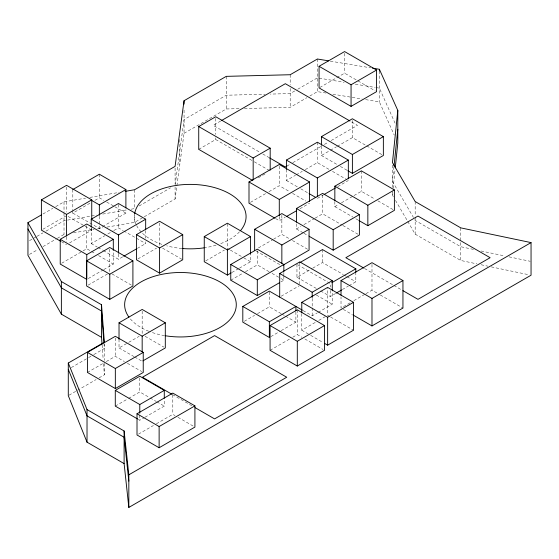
<?xml version="1.0" encoding="UTF-8"?>
<svg xmlns="http://www.w3.org/2000/svg" width="559" height="559" viewBox="0 0 559 559"><rect width="100%" height="100%" fill="white"/><g stroke="black" fill="none" stroke-linecap="round" stroke-linejoin="round"><path stroke-width="0.42" stroke-dasharray="2.79 2.1" d="M393.941 166.91L392.453 181.444L413.429 217.416M393.326 196.691L392.453 195.196L392.802 191.772M393.152 188.355L395.08 169.552M175.198 184.379L184.058 119.584L226.255 95.226L265.134 94.226M107.048 227.08L134.593 222.356L175.086 198.976L184.058 133.335L184.058 108.439M42.98 213.999L52.749 208.36M55.753 206.627L64.019 201.855L85.534 198.159M184.058 133.335L226.255 108.977L240.077 108.621M220.707 121.01L213.196 125.342L259.781 152.244M42.868 229.267L65.829 216.012M72.81 210.505L72.81 213.119L90.502 202.903M94.932 200.353L99.355 197.795L103.778 200.353M29.452 240.67L36.216 236.764M36.964 236.331L42.98 232.858M45.985 231.126L64.019 220.714L90.698 216.137M294.733 90.97L290.191 93.591L270.318 94.094M297.758 89.223L317.414 77.869L344.099 82.292M198.731 149.351L215.739 139.533L253.548 161.362M29.452 254.422L37.719 249.649M42.98 246.61L56.501 238.805M57.256 238.372L64.019 234.466L65.738 234.172M319.825 87.477L344.589 73.18L357.236 80.475M244.402 108.509L290.191 107.342L306.828 97.734M309.854 95.987L317.414 91.62L326.023 93.053M69.533 242.948L91.746 230.119L91.746 228.393M72.81 213.119L99.355 228.442L125.894 213.119L125.894 209.632M139.093 206.005L170.586 187.824M91.229 227.918L91.229 243.577L104.84 235.716M107.866 233.969L113.163 230.916M113.917 230.476L118.452 227.862L122.987 230.476M61.7 263.219L82.341 251.305M83.074 250.879L86.764 248.748L95.61 253.856M258.349 177.797L265.008 173.954M103.331 250.558L118.452 259.292L122.987 256.672M137.36 248.378L145.675 243.577L145.675 241.837M88.238 278.543L102.982 270.032M103.722 269.606L113.302 264.072L113.302 251.27M286.837 166.128L289.841 164.388M292.846 162.655L321.404 146.172M324.409 144.432L328.161 142.266M331.173 140.526L357.467 125.342L350.71 121.443M88.126 285.132L107.531 273.924M137.94 258.908L156.597 248.14M321.432 146.06L321.432 155.486L329.74 150.692M330.495 150.252L336.532 146.765M337.287 146.332L352.394 137.612L365.991 145.459M286.404 169.447L286.404 180.515L295.466 175.281M296.221 174.848L302.265 171.361M305.284 169.615L317.365 162.641L329.454 169.615M250.481 202.344L265.993 193.386M268.949 191.681L279.283 185.714L289.625 191.681M205.74 260.864L224.404 250.09M317.365 198.396L323.409 194.902M337.762 186.622L348.334 180.515M275.594 218.548L279.283 220.679L285.195 217.269M299.966 208.745L309.574 203.197M258.419 247.93L272.785 239.636M273.54 239.196L281.855 234.396L289.415 238.763M334.841 201.519L334.841 206.627L338.53 204.503M341.479 202.798L353.274 195.985M354.008 195.559L361.387 191.304L374.886 199.102M296.438 223.838L296.438 228.945L300.924 226.353M303.921 224.62L314.403 218.569M315.15 218.136L322.634 213.817L342.136 225.074M231.866 272.499L238.581 268.62M239.329 268.187L250.523 261.724L250.523 253.919M71.293 367.577L87.826 358.033M88.574 357.599L93.08 355M93.835 354.567L104.358 348.488L104.03 344.232M230.762 280.213L242.557 273.4M245.506 271.695L257.301 264.889L269.103 271.695M119.025 339.271L119.025 347.943L127.983 342.772M128.731 342.339L139.177 336.308M87.435 372.441L103.268 363.294M106.287 361.554L115.336 356.335L124.384 361.554M69.036 395.206L96.092 379.589M99.097 377.849L104.358 374.816L104.358 361.226M280.897 281.911L283.846 280.213L283.846 275.846M296.955 264.302L296.955 277.264L311.971 268.599M312.719 268.166L322.48 262.534L343.226 274.511M281.191 296.214L299.037 285.915M244.283 321.306L254.604 315.346M257.552 313.641L269.354 306.835L281.149 313.641M115.287 406.1L127.906 398.812M128.647 398.385L139.785 391.95L149.435 397.526M320.67 290.959L330.306 296.522L335.561 293.482M342.311 289.583L348.32 286.117M349.068 285.684L355.824 281.785L355.824 273.141M270.829 336.63L280.408 331.096M281.149 330.669L295.893 322.152L295.893 311.677M303.118 310.594L312.188 315.828L317.393 312.823M318.134 312.397L332.263 304.236L332.263 291.141M138.297 419.383L139.785 420.242L144.236 417.671M144.984 417.245L164.283 406.1L164.283 399.112M301.776 313.662L301.776 330.229L315.814 322.124M318.77 320.419L326.156 316.149M350.081 302.824L341.018 308.058L341.018 296.885M353.861 300.644L365.188 294.104M365.942 293.671L371.987 290.177L379.533 294.537M270.074 350.318L289.737 338.964M292.755 337.224L297.297 334.603L301.832 337.224M138.506 434.112L153.418 425.504M156.394 423.785L172.801 414.317L175.009 415.589M89.838 197.425L119.102 192.401M91.557 215.984L96.721 215.103M102.751 214.069L126.844 209.932M131.148 209.192L134.593 208.605L134.593 189.739M73.488 232.837L94.143 229.295M97.587 228.701L102.751 227.82M330.327 61.155L370.785 67.856M355.293 84.15L375.089 87.435M375.948 87.574L379.393 88.147L395.325 123.763M332.912 94.192L362.176 99.041M365.621 99.614L379.393 101.899L394.263 135.138M473.473 249.398L460.777 246.736L415.176 220.414L413.87 218.164M481.096 250.991L504.805 255.959M509.039 256.847L530.205 261.284M407.749 221.42L415.176 234.165L460.777 260.487L476.862 263.862M481.096 264.742L487.867 266.168M491.256 266.874L529.359 274.86M357.984 80.908L375.089 90.789M366.746 145.892L381.846 154.612M321.432 155.486L337.287 164.646M340.312 166.386L347.111 170.313M332.472 171.361L346.825 179.642M377.884 200.835L394.388 210.359M262.786 153.977L268.802 157.449M334.841 206.627L352.848 217.025M355.845 218.758L358.095 220.057M254.303 161.796L269.431 170.53M286.404 180.515L297.73 187.055M300.756 188.802L308.302 193.162M292.581 193.386L305.878 201.065M342.884 225.508L359.388 235.032M296.438 228.945L303.188 232.837M303.935 233.271L308.435 235.87M364.629 268.537L393.18 285.027M393.934 285.46L401.446 289.8M292.441 240.503L309.078 250.111M380.295 294.977L402.948 308.058M343.967 274.937L346.189 276.223M346.929 276.649L355.824 281.785M297.695 264.728L330.306 283.553L330.306 287.012M256.148 250.984L280.345 264.952M296.955 277.264L316.226 288.388M343.282 309.365L352.345 314.598M316.394 295.082L332.263 304.236M272.051 273.4L280.157 278.082M280.897 278.508L283.846 280.213M229.623 249.656L227.387 248.364L227.387 224.082M230.371 250.09L243.06 257.413M243.808 257.846L250.523 261.724M329.852 316.576L327.637 315.297L327.637 287.403M330.593 317.002L353.498 330.229M106.727 202.058L114.099 206.313M114.833 206.739L125.894 213.119M281.883 314.067L284.831 315.772M285.572 316.198L295.893 322.152M162.571 248.14L181.975 259.341M301.776 330.229L309.903 334.918M310.643 335.351L323.2 342.597M123.749 230.916L145.675 243.577M304.858 338.964L323.004 349.445M68.051 216.438L84.339 225.843M85.08 226.269L91.746 230.119M91.229 243.577L97.28 247.071M98.035 247.504L102.577 250.125M98.559 255.561L113.302 264.072M61.385 241.663L66.57 244.66M112.01 273.924L131.421 285.132M145.151 336.308L163.815 347.083M119.025 347.943L133.957 356.565M134.705 356.991L142.168 361.303M127.403 363.294L141.727 371.567M172.507 394.605L192.044 405.883M150.175 397.952L156.115 401.383M156.862 401.809L164.283 406.1M177.958 417.293L193.442 426.231M395.513 200.443L407.315 220.672M102.101 345.008L103.198 359.486M103.52 363.741L104.358 374.816M460.777 227.876L460.777 260.487M415.176 201.554L415.176 216.123M415.176 216.983L415.176 234.165M392.453 165.157L392.453 187.461M392.453 191.758L392.453 195.196M379.393 71L379.393 101.899M371.987 264.393L371.987 290.177M361.387 170.872L361.387 191.304M352.394 120.465L352.394 137.612M344.589 53.294L344.589 73.18M330.306 290.47L330.306 296.522M322.634 195.091L322.634 213.817M322.48 249.566L322.48 262.534M317.414 59.009L317.414 91.62M317.365 142.21L317.365 162.641M312.188 298.366L312.188 307.101M312.188 307.974L312.188 315.828M299.778 261.912L299.778 283.741M297.297 309.847L297.297 334.603M290.191 74.731L290.191 85.017M290.191 88.448L290.191 107.342M283.846 272.352L283.846 274.972M281.855 215.306L281.855 234.396M279.283 166.191L279.283 185.714M279.283 216.438L279.283 220.679M269.354 291.987L269.354 306.835M257.301 250.914L257.301 264.889M226.255 76.359L226.255 108.977M215.739 118.431L215.739 134.467M215.739 137.842L215.739 139.533M179.816 139.457L179.816 164.353M175.086 168.077L175.086 184.365M175.086 186.944L175.086 198.976M172.801 394.794L172.801 414.317M159.588 222.999L159.588 245.548M145.675 230.525L145.675 238.358M142.168 311.174L142.168 334.582M139.785 377.982L139.785 391.95M139.785 415.002L139.785 420.242M134.593 214.621L134.593 222.356M118.452 204.37L118.452 227.862M118.452 254.072L118.452 259.292M115.336 338.034L115.336 356.335M109.774 249.223L109.774 272.631M104.358 343.778L104.358 360.38M99.355 174.226L99.355 197.795M99.355 216.221L99.355 228.442M86.764 225.703L86.764 248.748M72.81 189.55L72.81 209.632M66.57 187.055L66.57 212.127M66.57 236.876L66.57 242.061M64.019 201.855L64.019 212.141M64.019 213L64.019 234.466M239.49 231.803A55.823 32.226 0 0 1 220.155 243.829M216.067 245.191A55.823 32.226 0 0 1 205.013 247.693M181.961 248.482A55.823 32.226 0 0 1 166.68 245.827M161.844 244.353A55.823 32.226 0 0 1 136.536 225.361M136.193 224.627A55.823 32.226 0 0 1 134.544 214.6M164.577 335.631A55.823 32.226 0 0 1 149.581 331.578M148.778 331.263A55.823 32.226 0 0 1 129.45 317.819"/><path stroke-width="0.84" d="M372.511 68.142L379.393 69.288L397.798 110.444L392.453 162.585L415.176 201.554L460.777 227.876L531.05 242.599L531.05 275.21L128.829 507.432L124.112 463.6L124.112 430.989L87.022 409.572L68.289 363.029L104.358 342.206L101.521 304.732L61.371 281.554L27.95 222.678L41.478 214.866M394.032 166.058L397.798 129.304M395.255 167.84L397.798 143.055L397.798 110.444M328.608 60.868L317.414 59.009L290.191 74.731L226.255 76.359L184.058 100.725L175.086 166.365L134.593 189.739L125.125 191.367M60.645 241.236L41.387 230.119L41.387 199.863L66.57 185.329L91.746 199.863L91.746 219.75M72.81 189.55L99.355 174.226L125.894 189.55L125.894 207.885M252.416 180.347L198.731 149.351L198.731 126.565L215.739 116.74L270.186 148.177L270.186 170.118M221.462 120.569L285.335 83.696L349.955 121.01M319.07 66.304L344.589 51.568L376.577 70.036L376.577 91.641L351.059 106.378L319.07 87.91L319.07 66.304L351.059 84.765L376.577 70.036M41.387 199.863L66.57 214.404L91.746 199.863M91.243 200.185L99.355 204.873L125.894 189.55M91.229 227.045L91.229 219.212L118.452 203.497L145.675 219.212L145.675 229.658M60.225 239.322L86.764 254.638L86.764 279.395L60.225 264.072L60.225 239.322L86.764 223.998L113.302 239.322L113.302 250.418M91.229 219.212L118.452 234.934L145.675 219.212M198.731 126.565L253.171 157.994L270.186 148.177M86.764 254.638L113.302 239.322M86.638 260.843L109.774 247.483L132.909 260.843L132.909 285.991L109.774 299.351L86.638 285.991L86.638 260.843L109.774 274.203L132.909 260.843M136.445 234.626L159.588 221.266L182.723 234.626L182.723 259.774L159.588 273.127L136.445 259.774L136.445 234.626L159.588 247.986L182.723 234.626M321.432 145.2L321.432 136.627L352.394 118.753L383.362 136.627L383.362 155.486L352.394 173.367L347.866 170.747M286.404 169.447L286.404 160.084L317.365 142.21L348.334 160.084L348.334 178.817M274.853 218.122L249 203.197L249 181.982L279.283 164.493L309.574 181.982L309.574 201.499M123.749 256.239L136.599 248.811M286.837 166.128L285.335 166.994L269.55 157.883M231.119 272.925L227.387 275.084L204.252 261.724L204.252 236.576L227.387 223.216L250.523 236.576L250.523 253.919M321.432 136.627L352.394 154.501L383.362 136.627M249 181.982L279.283 199.465L309.574 181.982M286.404 160.084L317.365 177.965L348.334 160.084M254.638 250.111L254.638 229.288L281.855 213.573L309.078 229.288L309.078 250.111L283.371 264.952M334.841 200.667L334.841 186.196L361.387 170.872L394.388 189.927L394.388 210.359L367.85 225.682L358.85 220.491M296.438 222.133L296.438 208.514L322.634 193.386L359.388 214.6L359.388 235.032L333.185 250.159L309.183 236.303M204.252 236.576L227.387 249.936L250.523 236.576M324.164 194.469L335.491 187.929M286.676 216.417L296.277 210.876M119.025 339.271L119.025 322.795L142.168 309.441L165.303 322.795L165.303 347.943L142.915 360.869M279.423 282.763L257.301 295.536L230.762 280.213L230.762 264.491L257.301 249.167L283.846 264.491L283.846 271.478M87.435 352.401L115.336 336.294L143.237 352.401L143.237 372.441L115.336 388.547L87.435 372.441L87.435 352.401L115.336 368.514L143.237 352.401M254.638 229.288L281.855 245.003L309.078 229.288M334.841 186.196L367.85 205.251L394.388 189.927M119.025 322.795L142.168 336.155L165.303 322.795M296.438 208.514L333.185 229.728L359.388 214.6M230.762 264.491L257.301 279.814L283.846 264.491M279.703 297.074L279.703 273.498L299.778 261.912L332.263 280.667L332.263 290.268M299.959 262.569L322.48 249.566L355.824 268.816L355.824 272.275M242.809 306.437L269.354 321.76L269.354 337.475L242.809 322.152L242.809 306.437L269.354 291.113L302.363 310.161M137.556 418.957L115.287 406.1L115.287 390.378L139.785 376.235L164.283 390.378L164.283 398.239M279.703 273.498L312.188 292.252L332.263 280.667M331.801 282.686L355.824 268.816M301.776 312.795L301.776 302.335L327.637 287.403L353.498 302.335L353.498 330.229L327.637 345.162L324.681 343.45M269.354 321.76L295.893 306.437L295.893 310.804M341.018 295.166L341.018 280.555L371.987 262.674L402.948 280.555L402.948 308.058L371.987 325.932L353.106 315.031M270.074 325.562L297.297 309.847L324.513 325.562L324.513 350.318L297.297 366.033L270.074 350.318L270.074 325.562L297.297 341.283L324.513 325.562M115.287 390.378L139.785 404.527L164.283 390.378M336.308 293.049L341.563 290.016M137.011 413.758L172.801 393.096L194.916 405.869L194.916 427.083L159.126 447.745L137.011 434.979L137.011 413.758L159.126 426.531L194.916 405.869M301.776 302.335L327.637 317.26L353.498 302.335M341.018 280.555L371.987 298.429L402.948 280.555M128.829 507.432L128.829 474.822L531.05 242.599M309.057 193.596L315.856 197.523M363.874 268.103L345.839 257.692L417.978 216.047L490.117 257.692L417.978 299.344L402.948 290.666M27.95 222.678L27.95 255.288L61.371 314.165L101.521 337.343L102.038 344.155M171.76 394.172L142.454 377.248L214.586 335.603L286.725 377.248L214.586 418.901L195.049 407.616M68.289 363.029L68.289 395.639L87.022 442.183L124.112 463.6M27.95 228.966L61.371 287.836L101.521 311.021L103.904 342.527M68.289 369.317L87.022 415.861L124.112 437.271L128.829 481.11M124.112 430.989L128.829 474.822M379.393 69.288L379.393 71M371.987 298.429L371.987 325.932M367.85 205.251L367.85 225.682M352.394 154.501L352.394 173.367M351.059 84.765L351.059 106.378M333.185 229.728L333.185 250.159M327.637 317.26L327.637 345.162M317.365 177.965L317.365 196.691M312.188 292.252L312.188 297.493M297.297 341.283L297.297 366.033M281.855 245.003L281.855 263.226M279.283 199.465L279.283 215.592M257.301 279.814L257.301 295.536M253.171 157.994L253.171 179.942M227.387 249.936L227.387 275.084M184.058 100.725L184.058 104.149M159.588 247.986L159.588 273.127M159.126 426.531L159.126 447.745M142.168 336.155L142.168 351.765M139.785 404.527L139.785 413.255M118.452 234.934L118.452 253.199M115.336 368.514L115.336 388.547M109.774 274.203L109.774 299.351M101.521 304.732L101.521 337.343M99.355 204.873L99.355 215.348M87.022 409.572L87.022 442.183M66.57 214.404L66.57 236.017M61.371 281.554L61.371 314.165M134.656 213.755A55.823 32.226 0 0 1 205.034 185.539A55.823 32.226 0 0 1 240.594 230.546M204.14 247.833A55.823 32.226 0 0 1 182.821 248.552M128.919 317.107A55.823 32.226 0 0 1 170.907 272.981A55.823 32.226 0 0 1 236.212 306.346A55.823 32.226 0 0 1 165.45 335.77"/></g></svg>
